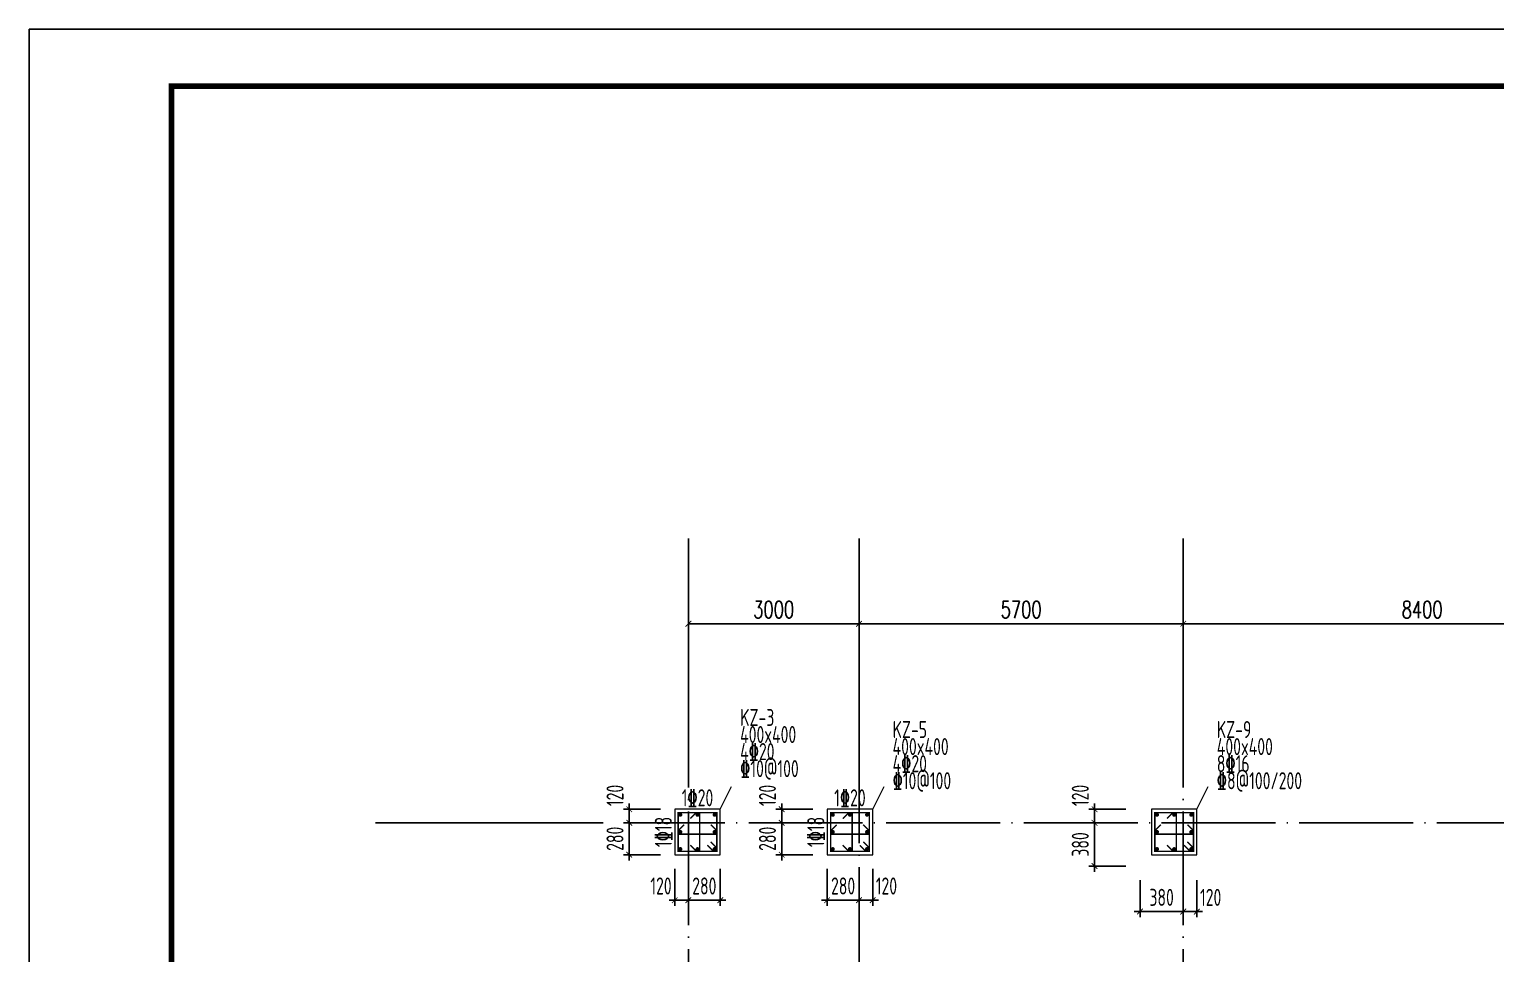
# Model space of a CAD drawing. Extents: x -638872 to -278819, y -139534 to 213996.
# Drawn here: x -443132 to -417352, y 33282 to 49531 of the extents above; entities that cross this region are included whole.
import ezdxf
from ezdxf.enums import TextEntityAlignment as Align

# ---------------------------------------------------------------- set-up
doc = ezdxf.new("R2010")
doc.units = 0
doc.header["$LTSCALE"] = 1000
doc.header["$MEASUREMENT"] = 0
doc.linetypes.add('DOTE', pattern=[2.42, 2, -0.2, 0.02, -0.2])
doc.layers.get('0').update_dxf_attribs({"linetype": 'CONTINUOUS'})
doc.layers.get('Defpoints').update_dxf_attribs({"linetype": 'CONTINUOUS'})
for name, color, linetype in [('AXIS', 171, 'CONTINUOUS'), ('DOTE', 14, 'DOTE'), ('S_PCOLUMHOOPBAR', 24, 'CONTINUOUS'), ('TK', 4, 'CONTINUOUS')]:
    doc.layers.add(name, color=color, linetype=linetype)
for name, color, linetype, lineweight in [('COLU', 7, 'CONTINUOUS', 0), ('COLU_DIM', 3, 'CONTINUOUS', 0), ('COLU_HATCH', 251, 'CONTINUOUS', 0), ('S_PColumMainBar', 14, 'CONTINUOUS', 25), ('柱原位标注', 7, 'CONTINUOUS', 18), ('柱集中标注', 2, 'CONTINUOUS', 18)]:
    doc.layers.add(name, color=color, linetype=linetype, lineweight=lineweight)
doc.styles.add('_TCH_DIM_T3', font='SIMPLEX', dxfattribs={"width": 0.705882, "bigfont": 'GBCBIG'})
doc.styles.add('FromPkpm', font='Pkpmeng', dxfattribs={"width": 0.7, "bigfont": 'hztxt'})
doc.styles.add('TSSD_Dimension', font='tssdeng.shx', dxfattribs={"width": 0.7, "bigfont": 'hztxt.shx'})
doc.dimstyles.new('_TCH_ARCH&&100', dxfattribs={"dimtxt": 297.5, "dimasz": 100, "dimexe": 250, "dimexo": 300, "dimgap": 100, "dimtad": 1, "dimdec": 0, "dimzin": 0, "dimdsep": 46, "dimtxsty": '_TCH_DIM_T3', "dimblk": 'ARCHTICK', "dimcen": 0.09, "dimclrt": 7, "dimazin": 2, "dimtfac": 1, "dimtdec": 0, "dimtix": 1, "dimtmove": 2, "dimatfit": 3, "dimfxl": 0, "dimtolj": 1, "dimtzin": 0, "dimarcsym": 0})
doc.dimstyles.new('TSSD_50_100', dxfattribs={"dimtxt": 300, "dimasz": 100, "dimexe": 100, "dimexo": 250, "dimgap": 100, "dimtad": 1, "dimdec": 0, "dimlfac": 0.5, "dimzin": 0, "dimdsep": 46, "dimtxsty": 'TSSD_Dimension', "dimblk": 'ARCHTICK', "dimblk1": 'ARCHTICK', "dimblk2": 'ARCHTICK', "dimcen": 0, "dimdle": 100, "dimclrt": 7, "dimadec": 0, "dimazin": 0, "dimtfac": 1, "dimtdec": 0, "dimtix": 1, "dimtmove": 2, "dimatfit": 3, "dimfxl": 0, "dimtolj": 1, "dimtzin": 0, "dimarcsym": 0})

# ---------------------------------------------------------------- blocks, each defined once
blk = doc.blocks.new('_ArchTick')
at = {"color": 0, "linetype": 'ByBlock', "const_width": 0.15}
blk.add_lwpolyline([(-0.5, -0.5), (0.5, 0.5)], dxfattribs=at)
blk = doc.blocks.new('*D142')
at = {"layer": 'COLU_DIM', "color": 0, "lineweight": -2}
for p, q in [((-423605, 34572), (-423605, 33922)), ((-422845, 34572), (-422845, 33922)), ((-423705, 34022), (-422745, 34022))]:
    blk.add_line(p, q, dxfattribs=at)
at = {"layer": 'Defpoints', "color": 0}
for p in [(-423605, 34822), (-422845, 34822), (-422845, 34022)]:
    blk.add_point(p, dxfattribs=at)
at = {"layer": 'COLU_DIM', "color": 0, "lineweight": -2, "xscale": 100, "yscale": 100, "zscale": 100, "rotation": 180}
blk.add_blockref('_ArchTick', (-423605, 34022), dxfattribs=at)
at = {"layer": 'COLU_DIM', "color": 0, "lineweight": -2, "xscale": 100, "yscale": 100, "zscale": 100}
blk.add_blockref('_ArchTick', (-422845, 34022), dxfattribs=at)
at = {"layer": 'COLU_DIM', "color": 7, "insert": (-423225, 34272), "char_height": 300, "attachment_point": 5, "style": 'TSSD_Dimension'}
blk.add_mtext('\\A1;380', dxfattribs=at)
blk = doc.blocks.new('*D143')
at = {"layer": 'COLU_DIM', "color": 0, "lineweight": -2}
for p, q in [((-422845, 34572), (-422845, 33922)), ((-422605, 34572), (-422605, 33922)), ((-422945, 34022), (-422505, 34022))]:
    blk.add_line(p, q, dxfattribs=at)
at = {"layer": 'Defpoints', "color": 0}
for p in [(-422845, 34822), (-422605, 34822), (-422605, 34022)]:
    blk.add_point(p, dxfattribs=at)
at = {"layer": 'COLU_DIM', "color": 0, "lineweight": -2, "xscale": 100, "yscale": 100, "zscale": 100, "rotation": 180}
blk.add_blockref('_ArchTick', (-422845, 34022), dxfattribs=at)
at = {"layer": 'COLU_DIM', "color": 0, "lineweight": -2, "xscale": 100, "yscale": 100, "zscale": 100}
blk.add_blockref('_ArchTick', (-422605, 34022), dxfattribs=at)
at = {"layer": 'COLU_DIM', "color": 7, "insert": (-422363, 34272), "char_height": 300, "attachment_point": 5, "style": 'TSSD_Dimension'}
blk.add_mtext('\\A1;120', dxfattribs=at)
blk = doc.blocks.new('*D144')
at = {"layer": 'COLU_DIM', "color": 0, "lineweight": -2}
for p, q in [((-423855, 35582), (-424505, 35582)), ((-424405, 34722), (-424405, 35682)), ((-423855, 34822), (-424505, 34822))]:
    blk.add_line(p, q, dxfattribs=at)
at = {"layer": 'Defpoints', "color": 0}
for p in [(-424405, 35582), (-423605, 35582), (-423605, 34822)]:
    blk.add_point(p, dxfattribs=at)
at = {"layer": 'COLU_DIM', "color": 0, "lineweight": -2, "xscale": 100, "yscale": 100, "zscale": 100}
for p, rotation in [((-424405, 35582), 90), ((-424405, 34822), 270)]:
    blk.add_blockref('_ArchTick', p, dxfattribs=dict(at, rotation=rotation))
at = {"layer": 'COLU_DIM', "color": 7, "insert": (-424655, 35202), "char_height": 300, "attachment_point": 5, "rotation": 90, "style": 'TSSD_Dimension'}
blk.add_mtext('\\A1;380', dxfattribs=at)
blk = doc.blocks.new('*D145')
at = {"layer": 'COLU_DIM', "color": 0, "lineweight": -2}
for p, q in [((-424405, 35482), (-424405, 35922)), ((-423855, 35822), (-424505, 35822)), ((-423855, 35582), (-424505, 35582))]:
    blk.add_line(p, q, dxfattribs=at)
at = {"layer": 'Defpoints', "color": 0}
for p in [(-424405, 35822), (-423605, 35822), (-423605, 35582)]:
    blk.add_point(p, dxfattribs=at)
at = {"layer": 'COLU_DIM', "color": 0, "lineweight": -2, "xscale": 100, "yscale": 100, "zscale": 100}
for p, rotation in [((-424405, 35822), 90), ((-424405, 35582), 270)]:
    blk.add_blockref('_ArchTick', p, dxfattribs=dict(at, rotation=rotation))
at = {"layer": 'COLU_DIM', "color": 7, "insert": (-424655, 36064), "char_height": 300, "attachment_point": 5, "rotation": 90, "style": 'TSSD_Dimension'}
blk.add_mtext('\\A1;120', dxfattribs=at)
blk = doc.blocks.new('*D146')
at = {"layer": 'COLU_DIM', "color": 0, "lineweight": -2}
for p, q in [((-429105, 34772), (-429105, 34122)), ((-428545, 34772), (-428545, 34122)), ((-429105, 34222), (-429205, 34222)), ((-429105, 34222), (-428545, 34222)), ((-428545, 34222), (-428445, 34222))]:
    blk.add_line(p, q, dxfattribs=at)
at = {"layer": 'Defpoints', "color": 0}
for p in [(-429105, 35022), (-428545, 35022), (-428545, 34222)]:
    blk.add_point(p, dxfattribs=at)
at = {"layer": 'COLU_DIM', "color": 0, "lineweight": -2, "xscale": 100, "yscale": 100, "zscale": 100}
blk.add_blockref('_ArchTick', (-429105, 34222), dxfattribs=at)
at = {"layer": 'COLU_DIM', "color": 0, "lineweight": -2, "xscale": 100, "yscale": 100, "zscale": 100, "rotation": 180}
blk.add_blockref('_ArchTick', (-428545, 34222), dxfattribs=at)
at = {"layer": 'COLU_DIM', "color": 7, "insert": (-428825, 34472), "char_height": 300, "attachment_point": 5, "style": 'TSSD_Dimension'}
blk.add_mtext('\\A1;280', dxfattribs=at)
blk = doc.blocks.new('*D147')
at = {"layer": 'COLU_DIM', "color": 0, "lineweight": -2}
for p, q in [((-428545, 34772), (-428545, 34122)), ((-428305, 34772), (-428305, 34122)), ((-428645, 34222), (-428205, 34222))]:
    blk.add_line(p, q, dxfattribs=at)
at = {"layer": 'Defpoints', "color": 0}
for p in [(-428545, 35022), (-428305, 35022), (-428305, 34222)]:
    blk.add_point(p, dxfattribs=at)
at = {"layer": 'COLU_DIM', "color": 0, "lineweight": -2, "xscale": 100, "yscale": 100, "zscale": 100, "rotation": 180}
blk.add_blockref('_ArchTick', (-428545, 34222), dxfattribs=at)
at = {"layer": 'COLU_DIM', "color": 0, "lineweight": -2, "xscale": 100, "yscale": 100, "zscale": 100}
blk.add_blockref('_ArchTick', (-428305, 34222), dxfattribs=at)
at = {"layer": 'COLU_DIM', "color": 7, "insert": (-428063, 34472), "char_height": 300, "attachment_point": 5, "style": 'TSSD_Dimension'}
blk.add_mtext('\\A1;120', dxfattribs=at)
blk = doc.blocks.new('*D148')
at = {"layer": 'COLU_DIM', "color": 0, "lineweight": -2}
for p, q in [((-429355, 35582), (-430005, 35582)), ((-429905, 35582), (-429905, 35682)), ((-429905, 35022), (-429905, 35582)), ((-429355, 35022), (-430005, 35022)), ((-429905, 35022), (-429905, 34922))]:
    blk.add_line(p, q, dxfattribs=at)
at = {"layer": 'Defpoints', "color": 0}
for p in [(-429905, 35582), (-429105, 35582), (-429105, 35022)]:
    blk.add_point(p, dxfattribs=at)
at = {"layer": 'COLU_DIM', "color": 0, "lineweight": -2, "xscale": 100, "yscale": 100, "zscale": 100}
for p, rotation in [((-429905, 35582), 270), ((-429905, 35022), 90)]:
    blk.add_blockref('_ArchTick', p, dxfattribs=dict(at, rotation=rotation))
at = {"layer": 'COLU_DIM', "color": 7, "insert": (-430155, 35302), "char_height": 300, "attachment_point": 5, "rotation": 90, "style": 'TSSD_Dimension'}
blk.add_mtext('\\A1;280', dxfattribs=at)
blk = doc.blocks.new('*D149')
at = {"layer": 'COLU_DIM', "color": 0, "lineweight": -2}
for p, q in [((-429905, 35482), (-429905, 35922)), ((-429355, 35822), (-430005, 35822)), ((-429355, 35582), (-430005, 35582))]:
    blk.add_line(p, q, dxfattribs=at)
at = {"layer": 'Defpoints', "color": 0}
for p in [(-429905, 35822), (-429105, 35822), (-429105, 35582)]:
    blk.add_point(p, dxfattribs=at)
at = {"layer": 'COLU_DIM', "color": 0, "lineweight": -2, "xscale": 100, "yscale": 100, "zscale": 100}
for p, rotation in [((-429905, 35822), 90), ((-429905, 35582), 270)]:
    blk.add_blockref('_ArchTick', p, dxfattribs=dict(at, rotation=rotation))
at = {"layer": 'COLU_DIM', "color": 7, "insert": (-430155, 36064), "char_height": 300, "attachment_point": 5, "rotation": 90, "style": 'TSSD_Dimension'}
blk.add_mtext('\\A1;120', dxfattribs=at)
blk = doc.blocks.new('*D150')
at = {"layer": 'COLU_DIM', "color": 0, "lineweight": -2}
for p, q in [((-431785, 34772), (-431785, 34122)), ((-431545, 34772), (-431545, 34122)), ((-431885, 34222), (-431445, 34222))]:
    blk.add_line(p, q, dxfattribs=at)
at = {"layer": 'Defpoints', "color": 0}
for p in [(-431785, 35022), (-431545, 35022), (-431545, 34222)]:
    blk.add_point(p, dxfattribs=at)
at = {"layer": 'COLU_DIM', "color": 0, "lineweight": -2, "xscale": 100, "yscale": 100, "zscale": 100, "rotation": 180}
blk.add_blockref('_ArchTick', (-431785, 34222), dxfattribs=at)
at = {"layer": 'COLU_DIM', "color": 0, "lineweight": -2, "xscale": 100, "yscale": 100, "zscale": 100}
blk.add_blockref('_ArchTick', (-431545, 34222), dxfattribs=at)
at = {"layer": 'COLU_DIM', "color": 7, "insert": (-432027, 34472), "char_height": 300, "attachment_point": 5, "style": 'TSSD_Dimension'}
blk.add_mtext('\\A1;120', dxfattribs=at)
blk = doc.blocks.new('*D151')
at = {"layer": 'COLU_DIM', "color": 0, "lineweight": -2}
for p, q in [((-431545, 34772), (-431545, 34122)), ((-430985, 34772), (-430985, 34122)), ((-431545, 34222), (-431645, 34222)), ((-431545, 34222), (-430985, 34222)), ((-430985, 34222), (-430885, 34222))]:
    blk.add_line(p, q, dxfattribs=at)
at = {"layer": 'Defpoints', "color": 0}
for p in [(-431545, 35022), (-430985, 35022), (-430985, 34222)]:
    blk.add_point(p, dxfattribs=at)
at = {"layer": 'COLU_DIM', "color": 0, "lineweight": -2, "xscale": 100, "yscale": 100, "zscale": 100}
blk.add_blockref('_ArchTick', (-431545, 34222), dxfattribs=at)
at = {"layer": 'COLU_DIM', "color": 0, "lineweight": -2, "xscale": 100, "yscale": 100, "zscale": 100, "rotation": 180}
blk.add_blockref('_ArchTick', (-430985, 34222), dxfattribs=at)
at = {"layer": 'COLU_DIM', "color": 7, "insert": (-431265, 34472), "char_height": 300, "attachment_point": 5, "style": 'TSSD_Dimension'}
blk.add_mtext('\\A1;280', dxfattribs=at)
blk = doc.blocks.new('*D152')
at = {"layer": 'COLU_DIM', "color": 0, "lineweight": -2}
for p, q in [((-432035, 35582), (-432685, 35582)), ((-432585, 35582), (-432585, 35682)), ((-432585, 35022), (-432585, 35582)), ((-432035, 35022), (-432685, 35022)), ((-432585, 35022), (-432585, 34922))]:
    blk.add_line(p, q, dxfattribs=at)
at = {"layer": 'Defpoints', "color": 0}
for p in [(-432585, 35582), (-431785, 35582), (-431785, 35022)]:
    blk.add_point(p, dxfattribs=at)
at = {"layer": 'COLU_DIM', "color": 0, "lineweight": -2, "xscale": 100, "yscale": 100, "zscale": 100}
for p, rotation in [((-432585, 35582), 270), ((-432585, 35022), 90)]:
    blk.add_blockref('_ArchTick', p, dxfattribs=dict(at, rotation=rotation))
at = {"layer": 'COLU_DIM', "color": 7, "insert": (-432835, 35302), "char_height": 300, "attachment_point": 5, "rotation": 90, "style": 'TSSD_Dimension'}
blk.add_mtext('\\A1;280', dxfattribs=at)
blk = doc.blocks.new('*D153')
at = {"layer": 'COLU_DIM', "color": 0, "lineweight": -2}
for p, q in [((-432585, 35482), (-432585, 35922)), ((-432035, 35822), (-432685, 35822)), ((-432035, 35582), (-432685, 35582))]:
    blk.add_line(p, q, dxfattribs=at)
at = {"layer": 'Defpoints', "color": 0}
for p in [(-432585, 35822), (-431785, 35822), (-431785, 35582)]:
    blk.add_point(p, dxfattribs=at)
at = {"layer": 'COLU_DIM', "color": 0, "lineweight": -2, "xscale": 100, "yscale": 100, "zscale": 100}
for p, rotation in [((-432585, 35822), 90), ((-432585, 35582), 270)]:
    blk.add_blockref('_ArchTick', p, dxfattribs=dict(at, rotation=rotation))
at = {"layer": 'COLU_DIM', "color": 7, "insert": (-432835, 36064), "char_height": 300, "attachment_point": 5, "rotation": 90, "style": 'TSSD_Dimension'}
blk.add_mtext('\\A1;120', dxfattribs=at)
blk = doc.blocks.new('GeYuanFrame_30780433', base_point=(18.76, 4.34))
at = {"layer": 'TK'}
blk.add_line((43.76, 414.34), (751.76, 414.34), dxfattribs=at)
blk.add_lwpolyline([(18.76, 424.34), (761.76, 424.34), (761.76, 4.34), (18.76, 4.34), (18.76, 424.34)], dxfattribs=at)
at = {"layer": 'TK', "const_width": 1}
blk.add_lwpolyline([(751.76, 414.34), (43.76, 414.34), (43.76, 14.34), (751.76, 14.34)], close=True, dxfattribs=at)
blk = doc.blocks.new('*D682')
at = {"layer": 'AXIS', "color": 0, "lineweight": -2}
for p, q in [((-431545, 36882), (-431545, 39332)), ((-428545, 36882), (-428545, 39332)), ((-431545, 39082), (-428545, 39082))]:
    blk.add_line(p, q, dxfattribs=at)
at = {"layer": 'Defpoints', "color": 0}
for p in [(-428545, 39082), (-431545, 36582), (-428545, 36582)]:
    blk.add_point(p, dxfattribs=at)
at = {"layer": 'AXIS', "color": 0, "lineweight": -2, "xscale": 100, "yscale": 100, "zscale": 100, "rotation": 180}
blk.add_blockref('_ArchTick', (-431545, 39082), dxfattribs=at)
at = {"layer": 'AXIS', "color": 0, "lineweight": -2, "xscale": 100, "yscale": 100, "zscale": 100}
blk.add_blockref('_ArchTick', (-428545, 39082), dxfattribs=at)
at = {"layer": 'AXIS', "color": 7, "insert": (-430045, 39331), "char_height": 297.5, "attachment_point": 5, "style": '_TCH_DIM_T3'}
blk.add_mtext('\\A1;3000', dxfattribs=at)
blk = doc.blocks.new('*D683')
at = {"layer": 'AXIS', "color": 0, "lineweight": -2}
for p, q in [((-428545, 36882), (-428545, 39332)), ((-422845, 36882), (-422845, 39332)), ((-428545, 39082), (-422845, 39082))]:
    blk.add_line(p, q, dxfattribs=at)
at = {"layer": 'Defpoints', "color": 0}
for p in [(-422845, 39082), (-428545, 36582), (-422845, 36582)]:
    blk.add_point(p, dxfattribs=at)
at = {"layer": 'AXIS', "color": 0, "lineweight": -2, "xscale": 100, "yscale": 100, "zscale": 100, "rotation": 180}
blk.add_blockref('_ArchTick', (-428545, 39082), dxfattribs=at)
at = {"layer": 'AXIS', "color": 0, "lineweight": -2, "xscale": 100, "yscale": 100, "zscale": 100}
blk.add_blockref('_ArchTick', (-422845, 39082), dxfattribs=at)
at = {"layer": 'AXIS', "color": 7, "insert": (-425695, 39331), "char_height": 297.5, "attachment_point": 5, "style": '_TCH_DIM_T3'}
blk.add_mtext('\\A1;5700', dxfattribs=at)
blk = doc.blocks.new('*D684')
at = {"layer": 'AXIS', "color": 0, "lineweight": -2}
for p, q in [((-422845, 36882), (-422845, 39332)), ((-414445, 36882), (-414445, 39332)), ((-422845, 39082), (-414445, 39082))]:
    blk.add_line(p, q, dxfattribs=at)
at = {"layer": 'Defpoints', "color": 0}
for p in [(-414445, 39082), (-422845, 36582), (-414445, 36582)]:
    blk.add_point(p, dxfattribs=at)
at = {"layer": 'AXIS', "color": 0, "lineweight": -2, "xscale": 100, "yscale": 100, "zscale": 100, "rotation": 180}
blk.add_blockref('_ArchTick', (-422845, 39082), dxfattribs=at)
at = {"layer": 'AXIS', "color": 0, "lineweight": -2, "xscale": 100, "yscale": 100, "zscale": 100}
blk.add_blockref('_ArchTick', (-414445, 39082), dxfattribs=at)
at = {"layer": 'AXIS', "color": 7, "insert": (-418645, 39331), "char_height": 297.5, "attachment_point": 5, "style": '_TCH_DIM_T3'}
blk.add_mtext('\\A1;8400', dxfattribs=at)

msp = doc.modelspace()

# ---------------------------------------------------------------- linework, layer by layer
at = {"layer": 'AXIS'}
for p, q in [((-431545.18, 36582.14), (-431545.18, 40582.14)), ((-428545.18, 36582.14), (-428545.18, 40582.14)), ((-422845.18, 36582.14), (-422845.18, 40582.14)), ((-433045.18, 35582.14), (-437045.18, 35582.14))]:
    msp.add_line(p, q, dxfattribs=at)
at = {"layer": 'COLU'}
for points in [[(-430985.18, 35022.14), (-430985.18, 35822.14), (-431785.18, 35822.14), (-431785.18, 35022.14)], [(-431785.18, 35022.14), (-430985.18, 35022.14), (-430985.18, 35822.14), (-431785.18, 35822.14)], [(-428305.18, 35022.14), (-428305.18, 35822.14), (-429105.18, 35822.14), (-429105.18, 35022.14)], [(-429105.18, 35022.14), (-428305.18, 35022.14), (-428305.18, 35822.14), (-429105.18, 35822.14)], [(-422605.18, 35022.14), (-422605.18, 35822.14), (-423405.18, 35822.14), (-423405.18, 35022.14)]]:
    msp.add_lwpolyline(points, close=True, dxfattribs=at)
at = {"layer": 'DOTE', "color": 8, "linetype": 'DOTE'}
for p, q in [((-431545.18, 21682.14), (-431545.18, 36582.14)), ((-428545.18, 30382.14), (-428545.18, 36582.14)), ((-422845.18, 21682.14), (-422845.18, 36582.14)), ((-387345.18, 35582.14), (-432545.18, 35582.14))]:
    msp.add_line(p, q, dxfattribs=at)
at = {"layer": 'S_PCOLUMHOOPBAR', "ltscale": 2, "const_width": 25}
for points in [[(-431211.24, 35188.2), (-431105.18, 35082.14), (-431045.18, 35082.14), (-431045.18, 35142.14), (-431045.18, 35082.14), (-431045.18, 35762.14), (-431725.18, 35762.14), (-431725.18, 35082.14), (-431105.18, 35082.14), (-431045.18, 35082.14), (-431045.18, 35142.14), (-431151.24, 35248.2)], [(-431511.24, 35188.2), (-431405.18, 35082.14), (-431345.18, 35082.14), (-431345.18, 35762.14), (-431405.18, 35762.14), (-431511.24, 35656.07)], [(-428531.24, 35188.2), (-428425.18, 35082.14), (-428365.18, 35082.14), (-428365.18, 35142.14), (-428365.18, 35082.14), (-428365.18, 35762.14), (-429045.18, 35762.14), (-429045.18, 35082.14), (-428425.18, 35082.14), (-428365.18, 35082.14), (-428365.18, 35142.14), (-428471.24, 35248.2)], [(-428831.24, 35188.2), (-428725.18, 35082.14), (-428665.18, 35082.14), (-428665.18, 35762.14), (-428725.18, 35762.14), (-428831.24, 35656.07)], [(-422831.25, 35188.2), (-422725.18, 35082.14), (-422665.18, 35082.14), (-422665.18, 35142.14), (-422665.18, 35082.14), (-422665.18, 35762.14), (-423345.18, 35762.14), (-423345.18, 35082.14), (-422725.18, 35082.14), (-422665.18, 35082.14), (-422665.18, 35142.14), (-422771.25, 35248.2)], [(-423131.25, 35188.2), (-423025.18, 35082.14), (-422965.18, 35082.14), (-422965.18, 35762.14), (-423025.18, 35762.14), (-423131.25, 35656.07)], [(-431619.11, 35548.2), (-431725.18, 35442.14), (-431725.18, 35382.14), (-431045.18, 35382.14), (-431045.18, 35442.14), (-431151.24, 35548.2)], [(-428939.11, 35548.2), (-429045.18, 35442.14), (-429045.18, 35382.14), (-428365.18, 35382.14), (-428365.18, 35442.14), (-428471.24, 35548.2)], [(-423239.11, 35548.2), (-423345.18, 35442.14), (-423345.18, 35382.14), (-422665.18, 35382.14), (-422665.18, 35442.14), (-422771.25, 35548.2)]]:
    msp.add_lwpolyline(points, dxfattribs=at)
at = {"layer": 'S_PColumMainBar', "ltscale": 2, "const_width": 35}
for points in [[(-431668.68, 35723.14, 1), (-431703.68, 35723.14, 1)], [(-431367.68, 35723.14, 1), (-431402.68, 35723.14, 1)], [(-431066.68, 35723.14, 1), (-431101.68, 35723.14, 1)], [(-428988.68, 35723.14, 1), (-429023.68, 35723.14, 1)], [(-428687.68, 35723.14, 1), (-428722.68, 35723.14, 1)], [(-428386.68, 35723.14, 1), (-428421.68, 35723.14, 1)], [(-423288.68, 35723.14, 1), (-423323.68, 35723.14, 1)], [(-422987.68, 35723.14, 1), (-423022.68, 35723.14, 1)], [(-422686.68, 35723.14, 1), (-422721.68, 35723.14, 1)], [(-431668.68, 35422.14, 1), (-431703.68, 35422.14, 1)], [(-431066.68, 35422.14, 1), (-431101.68, 35422.14, 1)], [(-428988.68, 35422.14, 1), (-429023.68, 35422.14, 1)], [(-428386.68, 35422.14, 1), (-428421.68, 35422.14, 1)], [(-423288.68, 35422.14, 1), (-423323.68, 35422.14, 1)], [(-422686.68, 35422.14, 1), (-422721.68, 35422.14, 1)], [(-431668.68, 35121.14, 1), (-431703.68, 35121.14, 1)], [(-431367.68, 35121.14, 1), (-431402.68, 35121.14, 1)], [(-431066.68, 35121.14, 1), (-431101.68, 35121.14, 1)], [(-428988.68, 35121.14, 1), (-429023.68, 35121.14, 1)], [(-428687.68, 35121.14, 1), (-428722.68, 35121.14, 1)], [(-428386.68, 35121.14, 1), (-428421.68, 35121.14, 1)], [(-423288.68, 35121.14, 1), (-423323.68, 35121.14, 1)], [(-422987.68, 35121.14, 1), (-423022.68, 35121.14, 1)], [(-422686.68, 35121.14, 1), (-422721.68, 35121.14, 1)]]:
    msp.add_lwpolyline(points, format="xyb", close=True, dxfattribs=at)
at = {"layer": '柱集中标注', "lineweight": 18, "ltscale": 2}
for p, q in [((-430985.18, 35822.14), (-430785.18, 36222.14)), ((-428305.18, 35822.14), (-428105.18, 36222.14)), ((-422605.18, 35822.14), (-422405.18, 36222.14))]:
    msp.add_line(p, q, dxfattribs=at)

# ---------------------------------------------------------------- block references
at = {"layer": 'COLU_HATCH', "xscale": 100, "yscale": 100, "zscale": 100}
msp.add_blockref('GeYuanFrame_30780433', (-443132.04, 7530.67), dxfattribs=at)

# ---------------------------------------------------------------- texts
at = {"layer": '柱原位标注', "lineweight": 25, "style": 'FromPkpm', "width": 0.7}
for s, rotation, p in [('1\x8420', 0.000002, (-431385.18, 35872.14)), ('1\x8420', 0.000002, (-428705.18, 35872.14)), ('1\x8418', 90, (-431835.18, 35422.14)), ('1\x8418', 90, (-429155.18, 35422.14))]:
    msp.add_text(s, height=300, rotation=rotation, dxfattribs=at).set_placement(p, align=Align.CENTER)
at = {"layer": '柱集中标注', "lineweight": 25, "style": 'FromPkpm', "width": 0.7}
for s, p in [('KZ-3', (-430635.18, 37284.57)), ('400x400', (-430635.18, 36984.57)), ('KZ-5', (-427955.18, 37072.14)), ('KZ-9', (-422255.18, 37072.14)), ('4\x8420', (-430635.18, 36684.57)), ('400x400', (-427955.18, 36772.14)), ('400x400', (-422255.18, 36772.14)), ('\x8410@100', (-430635.18, 36384.57)), ('4\x8420', (-427955.18, 36472.14)), ('8\x8416', (-422255.18, 36472.14)), ('\x8410@100', (-427955.18, 36172.14)), ('\x848@100/200', (-422255.18, 36172.14))]:
    msp.add_text(s, height=300, dxfattribs=at).set_placement(p)

# ---------------------------------------------------------------- dimensions: what is measured, and where the dimension line sits
at = {"layer": 'AXIS'}
for p1, p2, text, picture, middle in [((-431545.18, 36582.14), (-428545.18, 36582.14), '3000', '*D682', (-430045.18, 39330.89)), ((-428545.18, 36582.14), (-422845.18, 36582.14), '5700', '*D683', (-425695.18, 39330.89)), ((-422845.18, 36582.14), (-414445.18, 36582.14), '8400', '*D684', (-418645.18, 39330.89))]:
    dim = msp.add_aligned_dim(p1=p1, p2=p2, distance=2500, text=text, dimstyle='_TCH_ARCH&&100', dxfattribs=at)
    dim.commit()
    dim.dimension.update_dxf_attribs({"geometry": picture, "text_midpoint": middle})
at = {"layer": 'COLU_DIM'}
for base, p1, p2, picture, middle in [((-432585.18, 35822.14), (-431785.18, 35582.14), (-431785.18, 35822.14), '*D153', (-432835.18, 36064.06)), ((-429905.18, 35822.14), (-429105.18, 35582.14), (-429105.18, 35822.14), '*D149', (-430155.18, 36064.06)), ((-424405.18, 35822.14), (-423605.18, 35582.14), (-423605.18, 35822.14), '*D145', (-424655.18, 36064.06))]:
    dim = msp.add_linear_dim(base=base, p1=p1, p2=p2, angle=270, dimstyle='TSSD_50_100', dxfattribs=at)
    dim.commit()
    dim.dimension.update_dxf_attribs({"geometry": picture, "text_midpoint": middle, "dimtype": 128})
for base, p1, p2, picture, middle in [((-432585.18, 35582.14), (-431785.18, 35022.14), (-431785.18, 35582.14), '*D152', (-432835.18, 35302.14)), ((-429905.18, 35582.14), (-429105.18, 35022.14), (-429105.18, 35582.14), '*D148', (-430155.18, 35302.14)), ((-424405.18, 35582.14), (-423605.18, 34822.14), (-423605.18, 35582.14), '*D144', (-424655.18, 35202.14))]:
    dim = msp.add_linear_dim(base=base, p1=p1, p2=p2, angle=270, dimstyle='TSSD_50_100', dxfattribs=at)
    dim.commit()
    dim.dimension.update_dxf_attribs({"geometry": picture, "text_midpoint": middle})
for base, p1, p2, picture, middle in [((-431545.18, 34222.14), (-431785.18, 35022.14), (-431545.18, 35022.14), '*D150', (-432027.1, 34472.14)), ((-428305.18, 34222.14), (-428545.18, 35022.14), (-428305.18, 35022.14), '*D147', (-428063.26, 34472.14)), ((-422605.18, 34022.14), (-422845.18, 34822.14), (-422605.18, 34822.14), '*D143', (-422363.26, 34272.14))]:
    dim = msp.add_linear_dim(base=base, p1=p1, p2=p2, dimstyle='TSSD_50_100', dxfattribs=at)
    dim.commit()
    dim.dimension.update_dxf_attribs({"geometry": picture, "text_midpoint": middle, "dimtype": 128})
for base, p1, p2, picture, middle in [((-430985.18, 34222.14), (-431545.18, 35022.14), (-430985.18, 35022.14), '*D151', (-431265.18, 34472.14)), ((-428545.18, 34222.14), (-429105.18, 35022.14), (-428545.18, 35022.14), '*D146', (-428825.18, 34472.14)), ((-422845.18, 34022.14), (-423605.18, 34822.14), (-422845.18, 34822.14), '*D142', (-423225.18, 34272.14))]:
    dim = msp.add_linear_dim(base=base, p1=p1, p2=p2, dimstyle='TSSD_50_100', dxfattribs=at)
    dim.commit()
    dim.dimension.update_dxf_attribs({"geometry": picture, "text_midpoint": middle})

doc.saveas('drawing.dxf')
